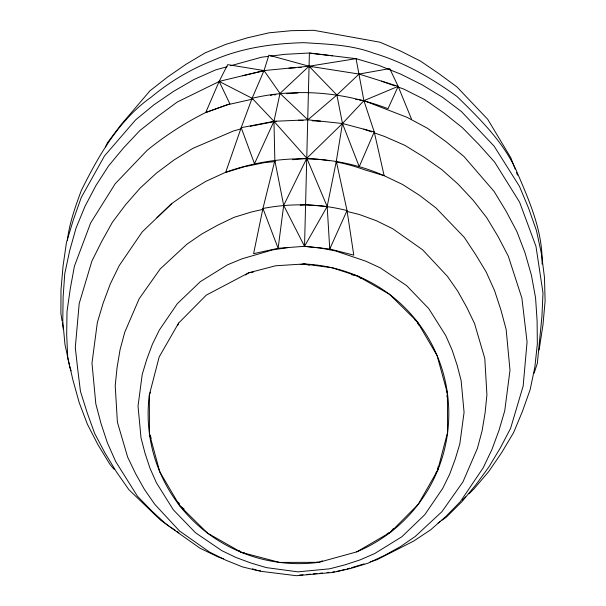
<?xml version="1.0" encoding="UTF-8"?>
<svg xmlns="http://www.w3.org/2000/svg" width="606" height="606" viewBox="0 0 606 606"><rect width="100%" height="100%" fill="white"/><g stroke="black" fill="none" stroke-linecap="round" stroke-linejoin="round"><path stroke-width="0.91" d="M542.097 264.095C542.991 230.545 528.72 199.609 515.857 169.46C502.276 140.69 479.376 118.405 456.977 96.468C431.533 77.992 403.914 62.138 373.614 53.176C351.306 44.7 327.376 44.223 303.856 42.67C272.518 43.503 240.68 47.972 211.888 60.903C189.89 69.629 169.544 81.954 151.333 97.043C118.738 120.094 98.748 155.537 81.31 190.489C75.364 206.631 69.379 223.076 67.41 240.241M370.198 561.891L377.243 559.588L413.709 541.06L430.661 529.795L446.008 516.335L460.302 501.707L483.171 467.847L491.928 449.516L499.011 430.321L504.73 410.8L509.994 370.251L506.161 329.528L500.889 309.871L494.496 290.441L486.148 271.912L475.558 254.422L464.325 237.416L435.972 207.934L419.769 195.511L402.626 184.512L384.159 175.717L374.235 131.934L363.903 100.664L356.063 58.668L308.999 66.213L280.01 93.415L273.957 121.314L274.851 160.529L262.936 208.479L253.603 253.656L278.124 248.293L304.538 246.309L309.401 53.01L356.063 58.668L378.886 65.403L400.899 74.197L422.177 84.863L442.425 97.18L461.408 111.534L494.102 146.129L519.456 186.33L528.576 208.191L536.469 230.644L541.446 253.793L544.476 277.396L545.105 301.046L542.991 324.755L539.113 349.973M438.138 466.575L437.668 470.286L418.216 504.343L390.612 532.144L356.661 551.899L318.832 562.323L279.616 562.421L241.491 552.399L207.54 533.136L179.641 505.631L159.779 471.779L149.455 433.949L149.356 394.832L159.189 356.911L178.649 323.051L206.245 295.152L248.642 272.814L275.647 265.769L303.939 263.981L332.035 267.754L357.752 276.094L389.423 294.258L417.223 321.665L437.077 355.517L447.402 393.249L447.599 432.366L437.668 470.286L435.972 472.528M446.933 396.96L447.402 393.249L446.311 390.658M336.307 161.226L347.026 210.57L353.783 255.149L329.755 248.99L327.172 206.495L336.307 161.226L342.458 123.495L336.898 95.006L308.999 66.213L268.89 55.191L264.027 70.576L252.111 98.278L241.196 127.669L225.705 172.248C276.897 153.916 334.058 153.523 384.159 175.717L364.585 169.794A189.814 189.814 0 0 0 335.974 161.878M534.106 373.182L537.34 363.327L541.931 316.438L542.999 292.963L535.969 246.347L519.577 202.116L494.655 162.113L478.99 144.599L462.476 127.76L444.115 113.11L424.761 99.619L403.702 89.052L397.498 86.832M150.432 392.211L149.356 394.832A148.932 148.932 0 0 0 159.779 471.779M177.573 325.68L178.649 323.051M219.152 81.401L252.111 98.278L273.957 121.314L254.497 163.703L241.196 127.669L273.957 121.314L307.909 119.821L336.898 95.006L359.04 74.053L389.719 68.592L398.157 86.363L363.903 100.664L342.458 123.495L359.237 166.688L374.235 131.934L342.458 123.495L307.909 119.821L280.01 93.415L264.027 70.576L219.152 81.401L205.752 112.474L229.879 103.838L219.152 81.401L227.689 64.622L264.027 70.576L308.999 66.213L359.04 74.053L398.157 86.363L411.459 119.026M398.157 86.363L388.029 108.701C344.973 92.203 297.16 87.741 252.111 98.278M105.474 146.902L107.482 142.69L120.897 124.874L149.947 90.832L167.582 77.007L185.989 64.312L205.229 52.82L225.955 44.314L247.331 37.845L269.162 32.8L291.418 30.686L313.726 30.3L379.894 42.185L400.49 51.002L420.42 61.047L438.941 73.659L456.924 86.908L487.739 119.337L510.805 157.757L515.161 169.074M274.851 160.529L283.684 205.404L278.124 248.293L262.936 208.479C290.713 203.093 319.582 203.555 347.026 210.57L329.755 248.99L304.538 246.309L327.172 206.495L306.818 158.249L273.957 121.314M393.445 528.417L390.612 532.144L387.151 533.598M342.458 123.495L306.818 158.249L283.684 205.404L304.538 246.309M462.378 500.117L465.711 496.905M469.044 493.693L473.703 489.201L488.686 471.597L501.715 452.576L513.547 432.699L522.448 411.368L530.167 389.597L534.863 367.039L537.333 344.041L537.113 320.991L535.575 297.917L531.439 275.291L525.099 253.05L516.903 231.553L506.063 211.123L494.102 191.443L463.923 156.462L446.092 141.728L427.404 128.23L407.058 117.329L363.903 100.664L359.328 99.982M275.079 161.56L263.981 162.719L244.029 166.809L224.493 172.801L205.904 181.33L188.421 191.837L171.733 203.593L142.205 231.901L119.208 265.64L110.307 283.919L103.164 303.083L97.339 322.566L91.983 363.115L95.816 403.838L101.005 423.511L107.436 442.925L115.678 461.507L137.365 496.102L151.583 510.805L166.605 524.569L199.98 548.203L218.228 557.005L223.493 558.846M156.969 217.743L171.733 203.593M245.566 275.026L248.642 272.814L253.247 272.079M438.093 523.001L440.342 521.402M441.842 520.342L446.349 517.153L461.946 501.639L476.013 484.588L489.012 466.787L500.382 447.834L510.593 428.359L523.16 386.03L527.068 341.996L521.895 298.107L508.282 256.126L498.124 236.613L486.724 217.675L473.218 200.328L458.136 184.171L441.721 169.551L423.617 156.871L404.861 145.349L384.613 136.479L374.22 132.828M219.622 81.287L177.263 102.02L158.34 115.981L139.819 130.593L123.738 147.697L108.641 165.817L95.937 185.542L84.961 206.419L76.03 228.106L69.645 250.808L64.751 273.776L63.107 297.304L62.774 320.824L64.94 344.299L69.857 367.297L71.152 370.842M316.968 562.088L318.832 562.323L322.294 560.868M364.032 563.898L351.601 567.655M240.521 129.002L233.461 130.979L192.829 148.379L174.134 159.893L156.431 173.134L140.244 188.004L125.669 204.623L112.436 222.19L101.687 241.499L91.854 261.201L79.204 303.523L75.296 347.549L77.757 369.493L80.462 391.431L87.082 412.436L94.574 433.229L104.823 452.705L116.261 471.612L128.836 489.625L160.696 520.266L169.029 526.031M250.225 126.29L276.374 121.208M345.329 569.398L336.322 571.587M347.124 568.898L349.806 568.155M227.129 66.721L215.66 69.887L194.079 79.454L173.498 91.408L153.924 104.815L135.57 119.935L104.467 155.969L81.265 197.48L73.349 219.834L66.425 242.605L63.054 266.057L60.994 289.766L60.895 313.491L62.047 320.975M230.659 65.743L261.542 57.222L268.776 56.328M242.551 75.758L265.511 70.432M263.14 209.328L251.641 211.941L234.204 217.274L217.819 225.106L201.874 233.946L186.921 244.195L160.204 268.935L139.175 298.743L124.775 332.186L120.064 349.685L117.056 367.675L115.216 385.727L117.39 422.14L127.661 457.136L135.517 473.491L144.425 489.406L154.765 504.298L179.527 530.992L209.373 551.96L225.652 560.118L242.506 566.921L260.201 571.231L296.395 575.7L332.724 572.458L350.442 568.534L367.895 563.247L384.325 555.52L400.301 546.726L415.246 536.477L441.925 511.691L462.954 481.884L477.377 448.448L482.073 430.949L485.08 412.959L486.913 394.907L484.8 358.494L474.528 323.498L466.665 307.144L457.772 291.221L447.425 276.336L422.556 249.748L392.718 228.757L376.387 220.728L359.328 214.494L346.943 211.418M252.255 99.187L227.015 104.868L205.267 112.739A317.612 317.612 0 0 0 147.19 150.288L115.246 183.694L90.673 222.879L74.417 266.163L70.258 288.835L66.993 311.726L66.69 334.77L67.751 357.873L73.008 380.303L79.197 402.589L87.34 424.109L97.93 444.675L109.974 464.408L114.125 469.37M270.374 95.415L272.185 95.044M300.25 264.572L303.939 263.981L309.408 265.216M288.32 247.528L272.624 249.899L241.999 258.823L227.371 264.867L200.313 281.661L177.285 303.735L159.34 330.05L152.379 344.291L146.819 359.237L142.221 374.425L138.039 406.05L141.001 437.82L145.008 453.167L150.015 468.317L156.431 482.808L173.331 509.805L195.488 532.75L221.834 550.657L236.105 557.55L251.073 563.065L266.284 567.602L297.902 571.852L329.656 568.814L345.019 564.83L360.169 559.853L374.713 553.536L401.808 536.795L424.798 514.676L442.744 488.368L449.697 474.127L455.22 459.166L459.81 443.963L464.075 412.353L461.128 380.591L457.136 365.229L452.144 350.079L445.743 335.58L428.775 308.628L406.656 285.646L380.25 267.837L365.873 261.216L335.656 250.99L320.089 247.96L304.227 246.331M270.579 56.108L285.04 54.32L308.81 53.04L332.436 55.797M292.645 159.726L304.666 158.469A189.814 189.814 0 0 1 329.588 160.757M319.695 573.306L322.468 573.018M327.081 572.541L328.929 572.352M332.626 571.966L334.474 571.776M274.026 94.869L275.859 94.695M286.873 93.665L297.902 93.006M299.326 575.132L303.03 574.806M306.734 574.48L310.439 574.155M313.219 573.905L316.923 573.579M300.22 205.207L305.674 204.73L323.846 206.214L327.407 206.994M288.986 68.152L295.554 67.758M298.372 67.592L301.182 67.425M309.628 66.918L312.438 66.751M298.463 120.238L303.045 120.427M312.226 120.814L320.483 121.162M260.58 570.754L256.891 570.291L252.49 568.807M244.286 552.755L241.491 552.399L239.226 550.687M355.669 99.437L357.502 99.71M351.366 274.654L357.752 276.094L360.721 278.374M363.827 129.169L371.622 131.911M381.538 81.136L394.839 85.885M170.536 527.076L175.081 530.22M176.596 531.265L178.868 532.833M178.187 502.177L179.641 505.631L184.163 509.055M414.989 319.953L417.223 321.665L418.678 325.111M149.455 433.949L151.273 438.267M516.501 172.551L517.501 175.164M178.891 502.912L179.641 505.631M62.335 322.854L63.335 329.399M417.223 321.665L417.481 323.536M447.614 432.366A149.546 149.546 0 0 0 389.423 294.258A153.772 153.772 0 0 0 303.939 263.989M447.645 432.366A149.765 149.765 0 0 1 356.646 551.869M318.832 562.33A151.909 151.909 0 0 1 207.54 533.128A149.788 149.788 0 0 1 159.795 471.771"/></g></svg>
